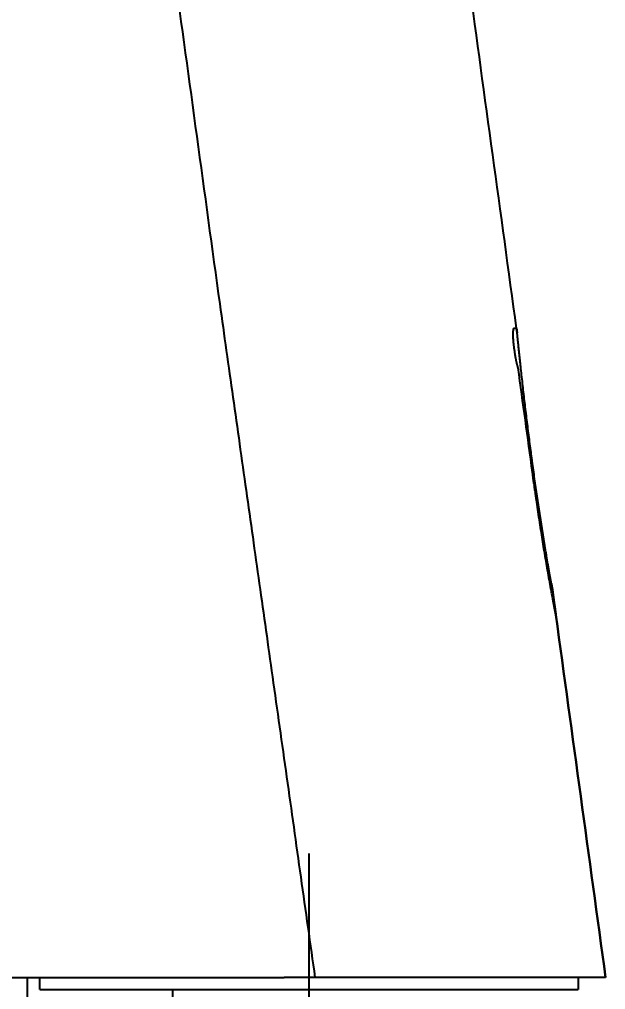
# Model space of a CAD drawing. Extents: x 1488 to 2842, y 0 to 992.
# Drawn here: x 2272.4 to 2320.9, y 323.4 to 403.5 of the extents above; entities that cross this region are included whole.
import ezdxf

# ---------------------------------------------------------------- set-up
doc = ezdxf.new("R2010")
doc.units = 0
doc.header["$LTSCALE"] = 10
doc.header["$MEASUREMENT"] = 0
doc.header["$PDMODE"] = 3
doc.header["$PDSIZE"] = -10
doc.linetypes.add('ACAD_ISO04W100', pattern=[30.5, 24, -3, 0.5, -3])
doc.layers.get('0').update_dxf_attribs({"linetype": 'CONTINUOUS'})
doc.layers.get('DEFPOINTS').update_dxf_attribs({"linetype": 'CONTINUOUS'})
doc.layers.add('1', color=7, linetype='CONTINUOUS')
doc.layers.add('BODY', color=7, linetype='CONTINUOUS')
doc.styles.add('Daelim Dimension', font='')
doc.styles.get('Daelim Dimension').set_extended_font_data('나눔고딕')
doc.dimstyles.new('DEFAULT', dxfattribs={"dimscale": 2, "dimtxt": 2, "dimasz": 2, "dimexe": 0, "dimexo": 2, "dimgap": 1, "dimtad": 1, "dimdec": 1, "dimzin": 9, "dimdsep": 46, "dimtxsty": 'Daelim Dimension', "dimcen": 0.5, "dimclrd": 252, "dimclre": 252, "dimclrt": 3, "dimadec": 1, "dimazin": 0, "dimtfac": 1, "dimtdec": 1, "dimtix": 1, "dimtmove": 0, "dimatfit": 3, "dimfxl": 1, "dimtolj": 1, "dimtzin": 1, "dimlwd": 9, "dimlwe": 9, "dimarcsym": 0})

# ---------------------------------------------------------------- blocks, each defined once
blk = doc.blocks.new('*D7')
at = {"color": 5, "lineweight": 9, "ltscale": 0.5, "transparency": 16777216}
for p, q in [((2182.085, 382.866), (2182.085, 269.798)), ((2296.362, 282.852), (2296.362, 269.798)), ((2186.085, 269.798), (2292.362, 269.798))]:
    blk.add_line(p, q, dxfattribs=at)
at = {"color": 5, "ltscale": 0.5, "transparency": 16777216}
for points in [[(2186.085, 270.464), (2186.085, 269.131), (2182.085, 269.798)], [(2292.362, 270.464), (2292.362, 269.131), (2296.362, 269.798)]]:
    blk.add_solid(points, dxfattribs=at)
at = {"layer": 'DEFPOINTS', "color": 0, "ltscale": 0.5, "transparency": 16777216}
for p in [(2182.085, 386.866), (2296.362, 286.852), (2296.362, 269.798)]:
    blk.add_point(p, dxfattribs=at)
at = {"color": 7, "lineweight": -3, "ltscale": 0.5, "transparency": 16777216, "insert": (2239.224, 277.441), "char_height": 10, "attachment_point": 5, "style": 'Daelim Dimension'}
blk.add_mtext('\\A1;114.5', dxfattribs=at)

msp = doc.modelspace()

# ---------------------------------------------------------------- linework, layer by layer
at = {"color": 7, "lineweight": -3, "ltscale": 0.5}
msp.add_line((2274.112, 323.357), (2274.112, 324.357), dxfattribs=at)
at = {"layer": '1', "color": 7, "linetype": 'Continuous', "lineweight": -3}
for p, q in [((2271.744, 324.357), (2294.299, 324.357)), ((2273.107, 304.858), (2273.107, 324.358)), ((2318.612, 324.357), (2318.612, 323.357)), ((2320.875, 324.357), (2318.862, 324.357)), ((2320.875, 324.357), (2318.862, 324.357)), ((2274.112, 323.357), (2318.612, 323.357)), ((2285.107, 307.858), (2285.107, 323.358))]:
    msp.add_line(p, q, dxfattribs=at)
for points, degree in [([(2285.186, 407.692), (2286.451, 398.468), (2287.716, 389.244), (2288.981, 380.02)], 3), ([(2313.519, 377.991), (2312.205, 387.566), (2310.892, 397.142), (2309.579, 406.717)], 3), ([(2313.519, 377.991), (2312.205, 387.566), (2310.892, 397.142), (2309.579, 406.717)], 3), ([(2313.519, 377.991), (2312.205, 387.566), (2310.892, 397.142), (2309.579, 406.717)], 3), ([(2313.519, 377.991), (2313.567, 377.636)], 1), ([(2313.567, 377.636), (2313.519, 377.991)], 1), ([(2313.567, 377.636), (2313.519, 377.991)], 1), ([(2313.384, 375.963), (2313.359, 376.143), (2313.335, 376.324), (2313.31, 376.505)], 3), ([(2314.833, 366.101), (2314.439, 368.978), (2314.044, 371.854), (2313.65, 374.73)], 3), ([(2316.455, 356.582), (2316.762, 354.341)], 1), ([(2320.875, 324.357), (2319.504, 334.352), (2318.133, 344.347), (2316.762, 354.341)], 3), ([(2316.762, 354.341), (2318.133, 344.347), (2319.504, 334.352), (2320.875, 324.357)], 3), ([(2316.762, 354.341), (2318.133, 344.347), (2319.504, 334.352), (2320.875, 324.357)], 3)]:
    msp.add_open_spline(points, degree=degree, dxfattribs=at)
for points, knots in [([(2288.981, 380.02), (2289.344, 377.453), (2290.072, 372.318), (2291.162, 364.617), (2292.251, 356.915), (2293.172, 350.4), (2293.925, 345.071), (2294.51, 340.928), (2295.095, 336.786), (2295.679, 332.643), (2296.264, 328.5), (2296.653, 325.738), (2296.848, 324.357)], [0, 0, 0, 0, 0.138366, 0.27673, 0.415091, 0.55345, 0.627877, 0.702303, 0.776728, 0.851153, 0.925577, 1, 1, 1, 1]), ([(2313.31, 376.505), (2313.309, 376.512), (2313.307, 376.526), (2313.304, 376.546), (2313.301, 376.567), (2313.299, 376.588), (2313.296, 376.609), (2313.294, 376.629), (2313.291, 376.65), (2313.289, 376.67), (2313.286, 376.69), (2313.284, 376.711), (2313.282, 376.731), (2313.279, 376.751), (2313.277, 376.771), (2313.275, 376.791), (2313.273, 376.812), (2313.271, 376.831), (2313.269, 376.851), (2313.267, 376.871), (2313.265, 376.891), (2313.264, 376.911), (2313.262, 376.93), (2313.26, 376.95), (2313.259, 376.97), (2313.257, 376.989), (2313.256, 377.008), (2313.254, 377.028), (2313.253, 377.047), (2313.251, 377.066), (2313.247, 377.126), (2313.242, 377.223), (2313.237, 377.353), (2313.235, 377.474), (2313.237, 377.586), (2313.241, 377.688), (2313.247, 377.778), (2313.257, 377.855), (2313.265, 377.903), (2313.271, 377.93), (2313.275, 377.943), (2313.278, 377.955), (2313.282, 377.966), (2313.285, 377.976), (2313.289, 377.985), (2313.293, 377.993), (2313.297, 378.001), (2313.301, 378.007), (2313.305, 378.012), (2313.309, 378.017), (2313.313, 378.02), (2313.318, 378.022), (2313.322, 378.024), (2313.327, 378.025), (2313.33, 378.024), (2313.331, 378.024)], [0, 0, 0, 0, 0.008819, 0.01761, 0.026376, 0.035118, 0.043836, 0.052533, 0.06121, 0.069868, 0.078509, 0.087134, 0.095745, 0.104344, 0.112931, 0.121508, 0.130078, 0.13864, 0.147198, 0.155752, 0.164303, 0.172854, 0.181406, 0.189961, 0.198519, 0.207083, 0.215654, 0.224233, 0.232823, 0.241424, 0.250038, 0.313248, 0.375496, 0.437422, 0.499673, 0.562554, 0.624672, 0.6867, 0.749308, 0.765096, 0.780821, 0.796491, 0.812117, 0.82771, 0.84328, 0.858837, 0.874392, 0.889955, 0.905538, 0.921149, 0.9368, 0.9525, 0.96826, 0.98409, 1, 1, 1, 1]), ([(2313.331, 378.024), (2313.335, 378.024), (2313.341, 378.022), (2313.35, 378.021), (2313.359, 378.019), (2313.367, 378.018), (2313.375, 378.016), (2313.383, 378.015), (2313.391, 378.014), (2313.399, 378.012), (2313.406, 378.011), (2313.413, 378.01), (2313.42, 378.008), (2313.427, 378.007), (2313.433, 378.006), (2313.44, 378.005), (2313.446, 378.004), (2313.451, 378.003), (2313.457, 378.002), (2313.462, 378.001), (2313.467, 378), (2313.472, 377.999), (2313.476, 377.999), (2313.481, 377.998), (2313.485, 377.997), (2313.489, 377.996), (2313.492, 377.996), (2313.496, 377.995), (2313.499, 377.995), (2313.502, 377.994), (2313.504, 377.994), (2313.507, 377.993), (2313.509, 377.993), (2313.511, 377.992), (2313.513, 377.992), (2313.514, 377.992), (2313.516, 377.992), (2313.517, 377.991), (2313.518, 377.991), (2313.518, 377.991), (2313.518, 377.991), (2313.518, 377.991), (2313.519, 377.991)], [0, 0, 0, 0, 0.025039, 0.050077, 0.075116, 0.100154, 0.125191, 0.150228, 0.175263, 0.200298, 0.225332, 0.250364, 0.275395, 0.300424, 0.325451, 0.350477, 0.3755, 0.400521, 0.42554, 0.450557, 0.475571, 0.500582, 0.52559, 0.550595, 0.575597, 0.600595, 0.625591, 0.650582, 0.67557, 0.700553, 0.725533, 0.750508, 0.77548, 0.800446, 0.825408, 0.850365, 0.875317, 0.900265, 0.925207, 0.950143, 0.975074, 1, 1, 1, 1]), ([(2316.455, 356.582), (2316.455, 356.582), (2316.451, 356.602), (2316.443, 356.645), (2316.443, 356.65), (2316.441, 356.66), (2316.44, 356.666), (2316.436, 356.683), (2316.434, 356.695), (2316.427, 356.735), (2316.422, 356.765), (2316.41, 356.829), (2316.403, 356.865), (2316.393, 356.921), (2316.389, 356.94), (2316.382, 356.98), (2316.379, 357), (2316.36, 357.103), (2316.344, 357.192), (2316.31, 357.378), (2316.293, 357.475), (2316.271, 357.601), (2316.266, 357.627), (2316.257, 357.678), (2316.243, 357.754), (2316.23, 357.832), (2316.202, 357.989), (2316.183, 358.095), (2316.146, 358.31), (2316.127, 358.419), (2316.07, 358.749), (2316.031, 358.973), (2315.974, 359.314), (2315.954, 359.428), (2315.925, 359.601), (2315.916, 359.659), (2315.896, 359.775), (2315.887, 359.833), (2315.838, 360.124), (2315.8, 360.358), (2315.724, 360.826), (2315.686, 361.06), (2315.611, 361.531), (2315.574, 361.767), (2315.5, 362.239), (2315.464, 362.476), (2315.355, 363.187), (2315.284, 363.663), (2315.144, 364.618), (2315.076, 365.097), (2314.941, 366.057), (2314.874, 366.539), (2314.793, 367.142), (2314.777, 367.263), (2314.745, 367.504), (2314.697, 367.865), (2314.65, 368.226), (2314.556, 368.946), (2314.495, 369.425), (2314.377, 370.381), (2314.318, 370.857), (2314.233, 371.568), (2314.205, 371.805), (2314.15, 372.278), (2314.122, 372.514), (2314.068, 372.985), (2314.041, 373.22), (2313.988, 373.689), (2313.962, 373.922), (2313.91, 374.388), (2313.885, 374.621), (2313.853, 374.91), (2313.847, 374.968), (2313.834, 375.083), (2313.828, 375.141), (2313.81, 375.313), (2313.797, 375.427), (2313.773, 375.654), (2313.761, 375.766), (2313.743, 375.933), (2313.738, 375.989), (2313.726, 376.099), (2313.72, 376.154), (2313.703, 376.317), (2313.692, 376.424), (2313.67, 376.634), (2313.659, 376.737), (2313.644, 376.886), (2313.639, 376.935), (2313.631, 377.007), (2313.629, 377.03), (2313.624, 377.077), (2313.622, 377.101), (2313.615, 377.169), (2313.61, 377.213), (2313.602, 377.298), (2313.597, 377.338), (2313.592, 377.395), (2313.59, 377.413), (2313.586, 377.448), (2313.585, 377.465), (2313.58, 377.512), (2313.577, 377.539), (2313.573, 377.574), (2313.572, 377.584), (2313.571, 377.598), (2313.571, 377.602), (2313.57, 377.61), (2313.569, 377.614), (2313.568, 377.63), (2313.567, 377.636), (2313.567, 377.636)], [0, 0, 0, 0, 0.015625, 0.015625, 0.017578, 0.017578, 0.019531, 0.019531, 0.023438, 0.023438, 0.03125, 0.03125, 0.039062, 0.039062, 0.042969, 0.042969, 0.046875, 0.046875, 0.0625, 0.0625, 0.078125, 0.078125, 0.082031, 0.082031, 0.085937, 0.09375, 0.09375, 0.109375, 0.109375, 0.125, 0.125, 0.15625, 0.15625, 0.171875, 0.171875, 0.179687, 0.179687, 0.1875, 0.1875, 0.21875, 0.21875, 0.25, 0.25, 0.28125, 0.28125, 0.3125, 0.3125, 0.375, 0.375, 0.4375, 0.4375, 0.5, 0.5, 0.515625, 0.515625, 0.53125, 0.5625, 0.5625, 0.625, 0.625, 0.6875, 0.6875, 0.71875, 0.71875, 0.75, 0.75, 0.78125, 0.78125, 0.8125, 0.8125, 0.84375, 0.84375, 0.851562, 0.851562, 0.859375, 0.859375, 0.875, 0.875, 0.890625, 0.890625, 0.898437, 0.898437, 0.90625, 0.90625, 0.921875, 0.921875, 0.9375, 0.9375, 0.945313, 0.945313, 0.949219, 0.949219, 0.953125, 0.953125, 0.960938, 0.960938, 0.96875, 0.96875, 0.972656, 0.972656, 0.976563, 0.976563, 0.984375, 0.984375, 0.988281, 0.988281, 0.990234, 0.990234, 0.992188, 0.992188, 1, 1, 1, 1]), ([(2313.65, 374.73), (2313.648, 374.735), (2313.646, 374.744), (2313.641, 374.757), (2313.637, 374.771), (2313.633, 374.785), (2313.628, 374.799), (2313.624, 374.814), (2313.62, 374.828), (2313.615, 374.843), (2313.611, 374.858), (2313.606, 374.873), (2313.602, 374.888), (2313.598, 374.904), (2313.593, 374.919), (2313.589, 374.935), (2313.585, 374.951), (2313.58, 374.968), (2313.571, 375.002), (2313.558, 375.055), (2313.539, 375.128), (2313.522, 375.205), (2313.504, 375.283), (2313.487, 375.363), (2313.47, 375.445), (2313.454, 375.528), (2313.442, 375.597), (2313.432, 375.651), (2313.426, 375.69), (2313.419, 375.729), (2313.413, 375.767), (2313.407, 375.806), (2313.401, 375.845), (2313.395, 375.884), (2313.39, 375.923), (2313.386, 375.95), (2313.384, 375.963)], [0, 0, 0, 0, 0.014642, 0.029276, 0.043906, 0.058533, 0.073159, 0.087787, 0.102418, 0.117056, 0.131702, 0.146358, 0.161027, 0.175711, 0.190412, 0.205133, 0.219874, 0.23464, 0.249431, 0.311978, 0.374416, 0.43691, 0.499627, 0.562046, 0.624236, 0.686366, 0.748601, 0.776737, 0.804785, 0.832762, 0.860682, 0.888562, 0.916417, 0.944265, 0.97212, 1, 1, 1, 1]), ([(2316.762, 354.341), (2316.762, 354.341), (2316.762, 354.342), (2316.762, 354.342), (2316.762, 354.342), (2316.762, 354.343), (2316.762, 354.344), (2316.762, 354.345), (2316.761, 354.347), (2316.761, 354.348), (2316.761, 354.35), (2316.76, 354.352), (2316.76, 354.354), (2316.759, 354.357), (2316.759, 354.36), (2316.758, 354.362), (2316.758, 354.365), (2316.757, 354.369), (2316.756, 354.372), (2316.756, 354.376), (2316.755, 354.38), (2316.754, 354.384), (2316.753, 354.389), (2316.752, 354.393), (2316.751, 354.398), (2316.75, 354.403), (2316.749, 354.408), (2316.748, 354.414), (2316.747, 354.419), (2316.746, 354.425), (2316.745, 354.431), (2316.744, 354.437), (2316.742, 354.444), (2316.741, 354.451), (2316.74, 354.458), (2316.738, 354.465), (2316.737, 354.472), (2316.735, 354.48), (2316.734, 354.487), (2316.732, 354.495), (2316.731, 354.504), (2316.729, 354.512), (2316.727, 354.521), (2316.726, 354.53), (2316.724, 354.539), (2316.722, 354.548), (2316.72, 354.557), (2316.713, 354.596), (2316.698, 354.67), (2316.675, 354.793), (2316.647, 354.936), (2316.61, 355.128), (2316.562, 355.383), (2316.501, 355.709), (2316.432, 356.077), (2316.341, 356.573), (2316.224, 357.217), (2316.089, 357.986), (2315.951, 358.788), (2315.819, 359.571), (2315.689, 360.362), (2315.562, 361.153), (2315.433, 361.978), (2315.338, 362.602), (2315.276, 363.013), (2315.248, 363.199), (2315.221, 363.386), (2315.193, 363.575), (2315.165, 363.764), (2315.137, 363.954), (2315.109, 364.144), (2315.082, 364.336), (2315.054, 364.529), (2315.026, 364.722), (2314.999, 364.917), (2314.971, 365.112), (2314.943, 365.308), (2314.916, 365.505), (2314.888, 365.703), (2314.861, 365.902), (2314.843, 366.035), (2314.833, 366.101)], [0, 0, 0, 0, 0.001325, 0.00265, 0.003974, 0.005299, 0.006624, 0.007948, 0.009274, 0.0106, 0.011927, 0.013256, 0.014585, 0.015917, 0.017249, 0.018584, 0.019921, 0.021261, 0.022602, 0.023947, 0.025294, 0.026645, 0.027998, 0.029356, 0.030716, 0.032081, 0.03345, 0.034823, 0.0362, 0.037582, 0.038968, 0.040359, 0.041756, 0.043158, 0.044565, 0.045977, 0.047396, 0.04882, 0.05025, 0.051687, 0.05313, 0.054579, 0.056035, 0.057498, 0.058968, 0.060445, 0.061929, 0.063421, 0.078091, 0.093456, 0.109617, 0.126661, 0.154716, 0.184917, 0.21744, 0.252423, 0.31207, 0.377414, 0.438057, 0.502584, 0.561171, 0.622066, 0.685322, 0.750987, 0.765143, 0.779358, 0.793632, 0.807968, 0.822364, 0.836822, 0.851341, 0.865922, 0.880565, 0.895271, 0.91004, 0.924873, 0.939769, 0.95473, 0.969755, 0.984845, 1, 1, 1, 1]), ([(2316.392, 356.927), (2316.393, 356.918), (2316.395, 356.91), (2316.403, 356.865), (2316.41, 356.829), (2316.422, 356.765), (2316.427, 356.735), (2316.434, 356.695), (2316.436, 356.683), (2316.44, 356.666), (2316.441, 356.66), (2316.443, 356.65), (2316.443, 356.645), (2316.451, 356.602), (2316.455, 356.582), (2316.455, 356.582)], [0, 0, 0, 0, 0.041044, 0.041044, 0.232835, 0.232835, 0.424626, 0.424626, 0.520522, 0.520522, 0.56847, 0.56847, 0.616418, 0.616418, 1, 1, 1, 1]), ([(2316.392, 356.927), (2316.393, 356.918), (2316.395, 356.91), (2316.403, 356.865), (2316.41, 356.829), (2316.422, 356.765), (2316.427, 356.735), (2316.434, 356.695), (2316.436, 356.683), (2316.44, 356.666), (2316.441, 356.66), (2316.443, 356.65), (2316.443, 356.645), (2316.451, 356.602), (2316.455, 356.582), (2316.455, 356.582)], [0, 0, 0, 0, 0.041044, 0.041044, 0.232835, 0.232835, 0.424626, 0.424626, 0.520522, 0.520522, 0.56847, 0.56847, 0.616418, 0.616418, 1, 1, 1, 1]), ([(2296.847, 324.357), (2296.633, 324.357), (2296.419, 324.357), (2295.993, 324.357), (2295.78, 324.357), (2295.143, 324.357), (2294.72, 324.357), (2294.299, 324.357)], [0, 0, 0, 0, 0.25, 0.25, 0.5, 0.5, 1, 1, 1, 1]), ([(2320.875, 324.357), (2320.875, 324.357), (2320.836, 324.357), (2320.684, 324.357), (2320.571, 324.357), (2320.269, 324.357), (2320.081, 324.357), (2319.743, 324.357), (2319.62, 324.357), (2319.356, 324.357), (2319.215, 324.357), (2318.768, 324.357), (2318.435, 324.357), (2317.705, 324.357), (2317.306, 324.357), (2316.442, 324.357), (2315.977, 324.357), (2315.352, 324.357), (2315.225, 324.357), (2314.968, 324.357), (2314.578, 324.357), (2314.174, 324.357), (2313.346, 324.357), (2312.768, 324.357), (2311.562, 324.357), (2310.934, 324.357), (2310.116, 324.357), (2309.95, 324.357), (2309.617, 324.357), (2309.448, 324.357), (2308.938, 324.357), (2308.593, 324.357), (2307.55, 324.357), (2306.84, 324.357), (2305.39, 324.357), (2304.651, 324.357), (2303.52, 324.357), (2303.14, 324.357), (2302.563, 324.357), (2302.274, 324.357), (2301.982, 324.357), (2301.787, 324.357), (2301.689, 324.357), (2300.809, 324.357), (2299.236, 324.357), (2297.647, 324.357), (2296.848, 324.357)], [0, 0, 0, 0, 0.062664, 0.062664, 0.125153, 0.125153, 0.187642, 0.187642, 0.218887, 0.218887, 0.250131, 0.250131, 0.31262, 0.31262, 0.375109, 0.375109, 0.437598, 0.437598, 0.453221, 0.453221, 0.468843, 0.500087, 0.500087, 0.562576, 0.562576, 0.625066, 0.625066, 0.640688, 0.640688, 0.65631, 0.65631, 0.687555, 0.687555, 0.750044, 0.750044, 0.812533, 0.812533, 0.843777, 0.843777, 0.8594, 0.867211, 0.867211, 0.875022, 0.875022, 0.937511, 1, 1, 1, 1])]:
    msp.add_open_spline(points, degree=3, knots=knots, dxfattribs=at)
at = {"layer": 'BODY', "color": 1, "linetype": 'ACAD_ISO04W100', "lineweight": -3}
msp.add_line((2296.362, 286.852), (2296.362, 334.606), dxfattribs=at)

# ---------------------------------------------------------------- dimensions: what is measured, and where the dimension line sits
at = {"color": 5, "lineweight": -3, "ltscale": 0.5}
dim = msp.add_linear_dim(base=(2296.362, 269.798), p1=(2182.085, 386.866), p2=(2296.362, 286.852), text='114.5', dimstyle='DEFAULT', override={"dimtxt": 5, "dimclrd": 5, "dimclre": 5, "dimclrt": 7}, dxfattribs=at)
dim.commit()
dim.dimension.update_dxf_attribs({"geometry": '*D7', "text_midpoint": (2239.224, 277.441)})

doc.saveas('drawing.dxf')
